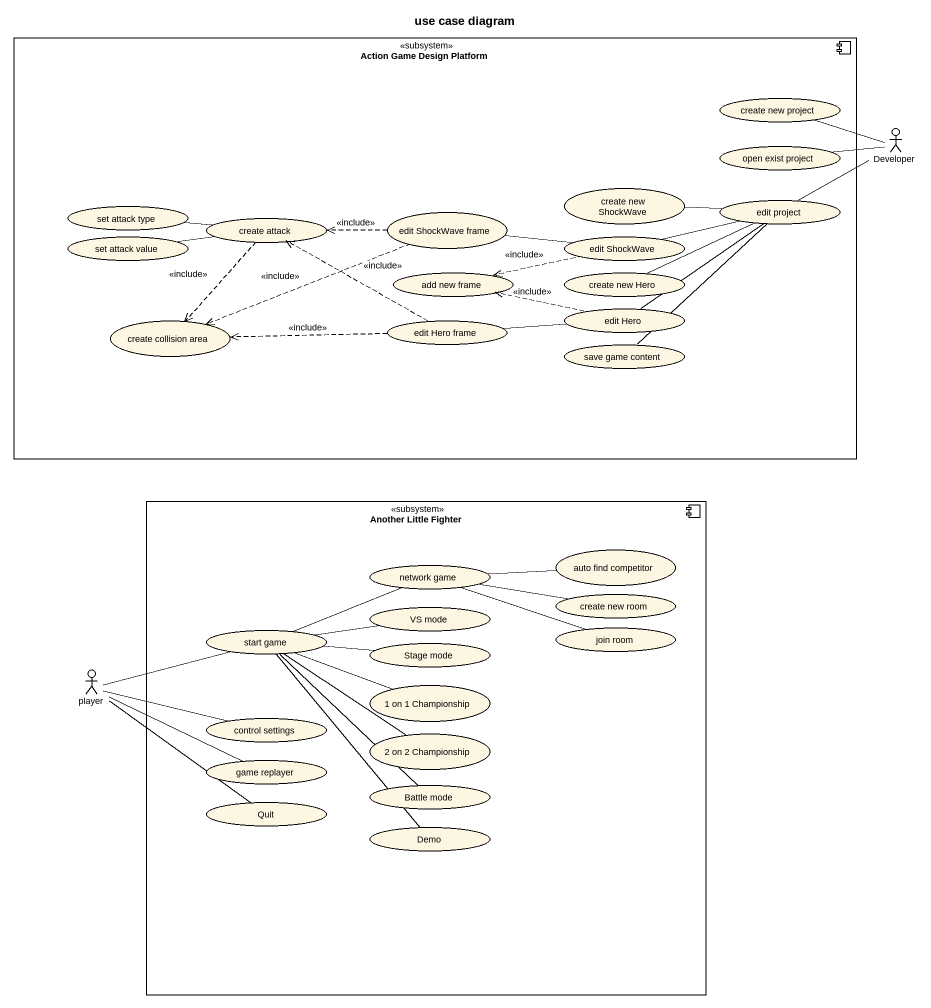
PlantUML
@startuml
title use case diagram
component "Action Game Design Platform" as Action_Game_Design_Platform <<subsystem>> {
  usecase "create new project" as create_new_project
  usecase "open exist project" as open_exist_project
  usecase "set attack type" as set_attack_type
  usecase "create new ShockWave" as create_new_ShockWave
  usecase "edit project" as edit_project
  usecase "set attack value" as set_attack_value
  usecase "create attack" as create_attack
  usecase "edit ShockWave frame" as edit_ShockWave_frame
  usecase "edit ShockWave" as edit_ShockWave
  usecase "add new frame" as add_new_frame
  usecase "create new Hero" as create_new_Hero
  usecase "create collision area" as create_collision_area
  usecase "edit Hero frame" as edit_Hero_frame
  usecase "edit Hero" as edit_Hero
  usecase "save game content" as save_game_content
}
actor Developer
component "Another Little Fighter" as Another_Little_Fighter <<subsystem>> {
  usecase "auto find competitor" as auto_find_competitor
  usecase "network game" as network_game
  usecase "create new room" as create_new_room
  usecase "start game" as start_game
  usecase "VS mode" as VS_mode
  usecase "join room" as join_room
  usecase "Stage mode" as Stage_mode
  usecase "1 on 1 Championship" as u1_on_1_Championship
  usecase "control settings" as control_settings
  usecase "2 on 2 Championship" as u2_on_2_Championship
  usecase "game replayer" as game_replayer
  usecase "Battle mode" as Battle_mode
  usecase Quit
  usecase Demo
}
actor player
Developer -left- create_new_project
Developer -left- open_exist_project
Developer -left- edit_project
edit_project -left- create_new_ShockWave
edit_project -left- edit_ShockWave
edit_project -left- create_new_Hero
edit_project -- edit_Hero
edit_project -- save_game_content
create_attack -left- set_attack_type
create_attack -left- set_attack_value
create_attack ..> create_collision_area : <<include>>
edit_ShockWave_frame .left.> create_attack : <<include>>
edit_ShockWave_frame .left.> create_collision_area : <<include>>
edit_ShockWave -left- edit_ShockWave_frame
edit_ShockWave .left.> add_new_frame : <<include>>
edit_Hero_frame .left.> create_attack : <<include>>
edit_Hero_frame .left.> create_collision_area : <<include>>
edit_Hero .left.> add_new_frame : <<include>>
edit_Hero -left- edit_Hero_frame
network_game -right- auto_find_competitor
network_game -right- create_new_room
network_game -right- join_room
start_game -right- network_game
start_game -right- VS_mode
start_game -right- Stage_mode
start_game -right- u1_on_1_Championship
start_game -- u2_on_2_Championship
start_game -- Battle_mode
start_game -- Demo
player -right- start_game
player -right- control_settings
player -right- game_replayer
player -- Quit
@enduml
